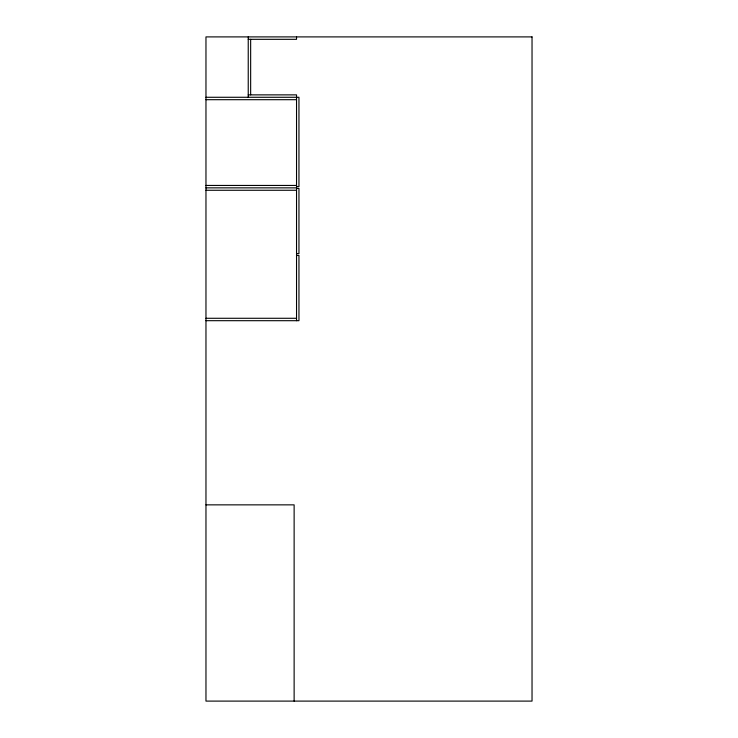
<?xml version="1.0" encoding="UTF-8"?>
<svg xmlns="http://www.w3.org/2000/svg" width="738" height="738" viewBox="0 0 738 738"><rect width="100%" height="100%" fill="white"/><g stroke="black" fill="none" stroke-linecap="round" stroke-linejoin="round"><path stroke-width="1.11" d="M248.236 39.317L296.538 39.317L296.538 36.9M248.236 94.87L296.538 94.87L296.538 320.698M205.967 97.278L298.955 97.278L298.955 186.649L296.538 186.649M205.967 99.695L296.538 99.695M205.967 185.441L296.538 185.441M205.967 187.858L296.538 187.858M296.538 188.458L298.955 188.458L298.955 253.669L296.538 253.669M205.967 190.266L296.538 190.266M296.538 255.486L298.955 255.486L298.955 320.698L205.967 320.689M205.967 318.281L296.538 318.281M205.967 504.857L294.13 504.857L294.13 701.1M250.652 39.317L250.652 94.87M248.236 36.9L248.236 97.278M532.033 36.9L205.967 36.9L205.967 701.1L532.033 701.1L532.033 36.9"/></g></svg>
